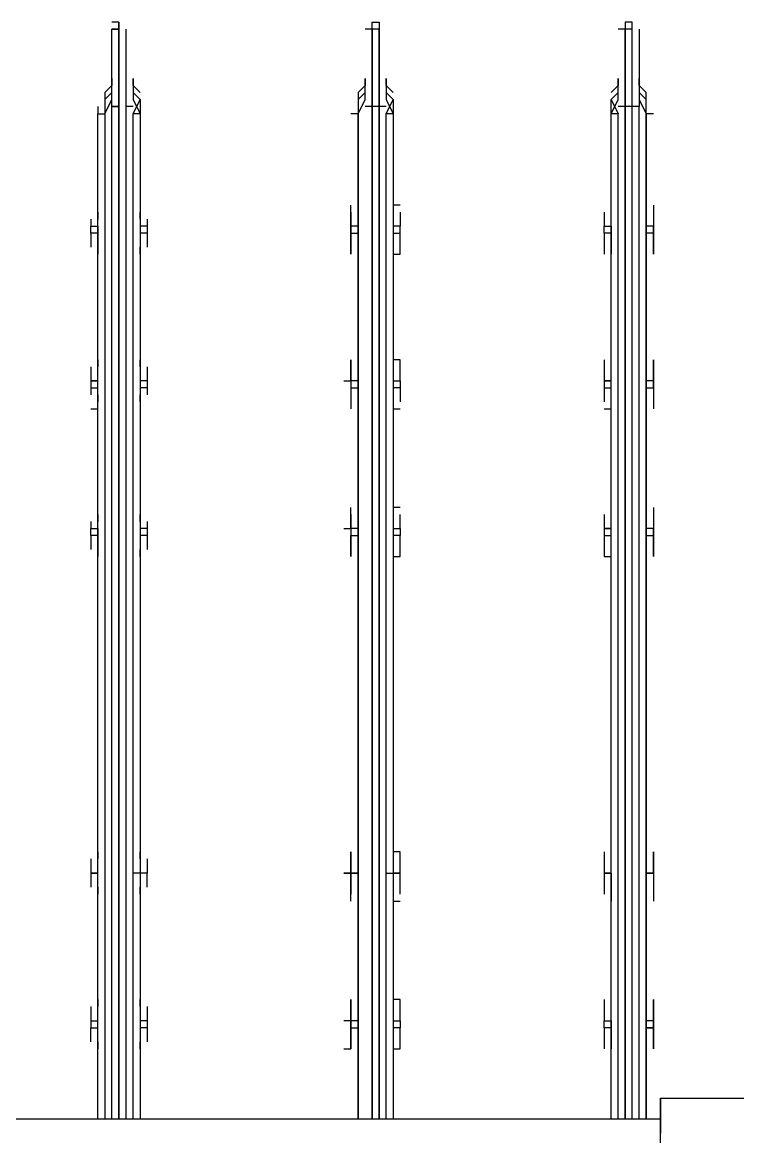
# Model space of a CAD drawing. Header units: metres. Extents: x 531689 to 532245, y 2673919 to 2674172.
# Drawn here: x 532026.3655 to 532026.5063, y 2674041.5398 to 2674041.759 of the extents above; entities that cross this region are included whole.
import ezdxf

# ---------------------------------------------------------------- set-up
doc = ezdxf.new("R2010")
doc.units = ezdxf.units.M
doc.header["$MEASUREMENT"] = 0
doc.layers.add('IDT', color=7, linetype='Continuous')

# ---------------------------------------------------------------- blocks, each defined once
blk = doc.blocks.new('IDT')
at = {"layer": 'IDT', "color": 0, "lineweight": 25}
for p, q in [((14.44023323489117, 8.808264188034968), (14.44023323489117, 8.711443658661096)), ((14.44023323489117, 8.711443658661096), (14.44023323489117, 8.718359410759263)), ((14.44023323489117, 8.71559310991995), (15.02115641113394, 8.71559310991995)), ((14.44299953573025, 8.51780259991358), (14.44299953573025, 8.71559310991995)), ((14.44299953573025, 8.71559310991995), (14.44299953573025, 8.51780259991358)), ((14.44438268615002, 8.71559310991995), (14.44438268615002, 8.516419449494038)), ((14.44576583656979, 8.71559310991995), (14.44576583656979, 8.516419449494038)), ((14.44714898698911, 8.516419449494038), (14.44714898698911, 8.71559310991995)), ((14.44714898698911, 8.71559310991995), (14.44714898698911, 8.516419449494038)), ((14.44853213740888, 8.71559310991995), (14.44853213740888, 8.51780259991358)), ((14.44991528782865, 8.71559310991995), (14.44991528782865, 8.51780259991358)), ((14.49279295083696, 8.51780259991358), (14.49279295083696, 8.71559310991995)), ((14.49417610125673, 8.71559310991995), (14.49417610125673, 8.51780259991358)), ((14.49555925167604, 8.516419449494038), (14.49555925167604, 8.71559310991995)), ((14.49555925167604, 8.71559310991995), (14.49555925167604, 8.516419449494038)), ((14.49694240209581, 8.516419449494038), (14.49694240209581, 8.71559310991995)), ((14.49694240209581, 8.71559310991995), (14.49694240209581, 8.516419449494038)), ((14.4997087029349, 8.51780259991358), (14.4997087029349, 8.71559310991995)), ((14.4997087029349, 8.71559310991995), (14.4997087029349, 8.51780259991358)), ((14.54258636594366, 8.51780259991358), (14.54258636594366, 8.71559310991995)), ((14.54396951636298, 8.71559310991995), (14.54396951636298, 8.51780259991358)), ((14.54535266678275, 8.516419449494038), (14.54535266678275, 8.71559310991995)), ((14.54673581720252, 8.71559310991995), (14.54673581720252, 8.516419449494038)), ((14.54673581720252, 8.516419449494038), (14.54673581720252, 8.71559310991995)), ((14.54811896762183, 8.71559310991995), (14.54811896762183, 8.516419449494038)), ((14.5495021180416, 8.51780259991358), (14.5495021180416, 8.71559310991995)), ((14.55088526846137, 8.71559310991995), (14.55088526846137, 8.51780259991358)), ((14.44023323489117, 8.711443658661096), (14.34064640467821, 8.711443658661096)), ((14.44161638531094, 8.697612154464991), (14.44161638531094, 8.701761605723846)), ((14.44161638531094, 8.701761605723846), (14.44161638531094, 8.700378455304076)), ((14.44991528782865, 8.696229004045222), (14.44991528782865, 8.701761605723846)), ((14.45129843824841, 8.700378455304076), (14.45129843824841, 8.701761605723846)), ((14.49279295083696, 8.701761605723846), (14.49140980041719, 8.701761605723846)), ((14.49140980041719, 8.701761605723846), (14.49140980041719, 8.700378455304076)), ((14.49279295083696, 8.697612154464991), (14.49279295083696, 8.701761605723846)), ((14.50247500377444, 8.701761605723846), (14.50109185335467, 8.701761605723846)), ((14.50109185335467, 8.701761605723846), (14.50109185335467, 8.697612154464991)), ((14.50109185335467, 8.700378455304076), (14.50109185335467, 8.701761605723846)), ((14.54258636594366, 8.697612154464991), (14.54258636594366, 8.701761605723846)), ((14.54258636594366, 8.701761605723846), (14.54258636594366, 8.700378455304076)), ((14.55088526846137, 8.700378455304076), (14.55088526846137, 8.701761605723846)), ((14.55088526846137, 8.701761605723846), (14.55088526846137, 8.697612154464991)), ((14.44161638531094, 8.700378455304076), (14.44161638531094, 8.697612154464991)), ((14.45129843824841, 8.697612154464991), (14.45129843824841, 8.700378455304076)), ((14.49140980041719, 8.700378455304076), (14.49140980041719, 8.697612154464991)), ((14.50109185335467, 8.697612154464991), (14.50109185335467, 8.700378455304076)), ((14.54120321552389, 8.697612154464991), (14.54120321552389, 8.700378455304076)), ((14.55226841888069, 8.700378455304076), (14.55226841888069, 8.697612154464991)), ((14.44161638531094, 8.696229004045222), (14.44161638531094, 8.697612154464991)), ((14.44161638531094, 8.697612154464991), (14.44299953573025, 8.697612154464991)), ((14.44299953573025, 8.697612154464991), (14.44161638531094, 8.697612154464991)), ((14.44161638531094, 8.697612154464991), (14.44161638531094, 8.696229004045222)), ((14.44991528782865, 8.697612154464991), (14.45129843824841, 8.697612154464991)), ((14.45129843824841, 8.697612154464991), (14.45129843824841, 8.696229004045222)), ((14.49140980041719, 8.697612154464991), (14.49279295083696, 8.697612154464991)), ((14.49140980041719, 8.696229004045222), (14.49140980041719, 8.697612154464991)), ((14.49279295083696, 8.696229004045222), (14.49279295083696, 8.697612154464991)), ((14.50109185335467, 8.697612154464991), (14.4997087029349, 8.697612154464991)), ((14.50109185335467, 8.696229004045222), (14.50109185335467, 8.697612154464991)), ((14.50109185335467, 8.697612154464991), (14.50109185335467, 8.696229004045222)), ((14.54120321552389, 8.696229004045222), (14.54120321552389, 8.697612154464991)), ((14.54120321552389, 8.697612154464991), (14.54258636594366, 8.697612154464991)), ((14.54258636594366, 8.696229004045222), (14.54258636594366, 8.697612154464991)), ((14.55088526846137, 8.697612154464991), (14.55088526846137, 8.696229004045222)), ((14.55226841888069, 8.697612154464991), (14.55088526846137, 8.697612154464991)), ((14.55226841888069, 8.696229004045222), (14.55226841888069, 8.697612154464991)), ((14.44161638531094, 8.696229004045222), (14.44161638531094, 8.693462703206137)), ((14.44161638531094, 8.692079552786367), (14.44161638531094, 8.696229004045222)), ((14.44161638531094, 8.696229004045222), (14.44299953573025, 8.696229004045222)), ((14.45129843824841, 8.696229004045222), (14.44991528782865, 8.696229004045222)), ((14.44991528782865, 8.696229004045222), (14.44991528782865, 8.692079552786367)), ((14.45129843824841, 8.696229004045222), (14.44991528782865, 8.696229004045222)), ((14.45129843824841, 8.693462703206137), (14.45129843824841, 8.696229004045222)), ((14.49279295083696, 8.696229004045222), (14.49140980041719, 8.696229004045222)), ((14.49140980041719, 8.696229004045222), (14.49140980041719, 8.693462703206137)), ((14.49279295083696, 8.692079552786367), (14.49279295083696, 8.696229004045222)), ((14.4997087029349, 8.696229004045222), (14.50109185335467, 8.696229004045222)), ((14.50109185335467, 8.696229004045222), (14.50109185335467, 8.692079552786367)), ((14.50109185335467, 8.693462703206137), (14.50109185335467, 8.696229004045222)), ((14.50109185335467, 8.696229004045222), (14.50247500377444, 8.696229004045222)), ((14.54120321552389, 8.693462703206137), (14.54120321552389, 8.696229004045222)), ((14.54120321552389, 8.696229004045222), (14.54258636594366, 8.696229004045222)), ((14.54258636594366, 8.692079552786367), (14.54258636594366, 8.696229004045222)), ((14.55088526846137, 8.696229004045222), (14.55088526846137, 8.692079552786367)), ((14.55226841888069, 8.696229004045222), (14.55088526846137, 8.696229004045222)), ((14.55226841888069, 8.693462703206137), (14.55226841888069, 8.696229004045222)), ((14.44161638531094, 8.693462703206137), (14.44161638531094, 8.692079552786367)), ((14.45129843824841, 8.692079552786367), (14.45129843824841, 8.693462703206137)), ((14.49140980041719, 8.693462703206137), (14.49140980041719, 8.692079552786367)), ((14.50109185335467, 8.692079552786367), (14.50109185335467, 8.693462703206137)), ((14.54258636594366, 8.693462703206137), (14.54258636594366, 8.692079552786367)), ((14.55088526846137, 8.692079552786367), (14.55088526846137, 8.693462703206137)), ((14.49140980041719, 8.692079552786367), (14.49279295083696, 8.692079552786367)), ((14.44161638531094, 8.667182845233242), (14.44161638531094, 8.672715446911639)), ((14.44991528782865, 8.667182845233242), (14.44991528782865, 8.672715446911639)), ((14.49279295083696, 8.672715446911639), (14.49140980041719, 8.672715446911639)), ((14.49279295083696, 8.663033393974388), (14.49279295083696, 8.672715446911639)), ((14.50109185335467, 8.672715446911639), (14.50109185335467, 8.667182845233242)), ((14.54258636594366, 8.667182845233242), (14.54258636594366, 8.672715446911639)), ((14.55088526846137, 8.672715446911639), (14.55088526846137, 8.667182845233242)), ((14.44161638531094, 8.669949146072327), (14.44161638531094, 8.671332296492096)), ((14.45129843824841, 8.669949146072327), (14.45129843824841, 8.671332296492096)), ((14.49140980041719, 8.671332296492096), (14.49140980041719, 8.669949146072327)), ((14.50109185335467, 8.669949146072327), (14.50109185335467, 8.671332296492096)), ((14.54258636594366, 8.671332296492096), (14.54258636594366, 8.669949146072327)), ((14.55088526846137, 8.669949146072327), (14.55088526846137, 8.671332296492096)), ((14.44161638531094, 8.667182845233242), (14.44161638531094, 8.669949146072327)), ((14.45129843824841, 8.667182845233242), (14.45129843824841, 8.669949146072327)), ((14.49140980041719, 8.669949146072327), (14.49140980041719, 8.667182845233242)), ((14.50109185335467, 8.667182845233242), (14.50109185335467, 8.669949146072327)), ((14.54120321552389, 8.669949146072327), (14.54120321552389, 8.667182845233242)), ((14.55226841888069, 8.667182845233242), (14.55226841888069, 8.669949146072327)), ((14.44299953573025, 8.667182845233242), (14.44161638531094, 8.667182845233242)), ((14.44161638531094, 8.667182845233242), (14.44161638531094, 8.66441654439393)), ((14.44161638531094, 8.663033393974388), (14.44161638531094, 8.667182845233242)), ((14.44161638531094, 8.667182845233242), (14.44299953573025, 8.667182845233242)), ((14.44299953573025, 8.667182845233242), (14.44161638531094, 8.667182845233242)), ((14.45129843824841, 8.667182845233242), (14.44991528782865, 8.667182845233242)), ((14.44991528782865, 8.667182845233242), (14.44991528782865, 8.663033393974388)), ((14.44991528782865, 8.667182845233242), (14.45129843824841, 8.667182845233242)), ((14.45129843824841, 8.667182845233242), (14.44991528782865, 8.667182845233242)), ((14.45129843824841, 8.66441654439393), (14.45129843824841, 8.667182845233242)), ((14.49279295083696, 8.667182845233242), (14.49140980041719, 8.667182845233242)), ((14.49140980041719, 8.667182845233242), (14.49140980041719, 8.66441654439393)), ((14.49140980041719, 8.667182845233242), (14.49279295083696, 8.667182845233242)), ((14.49417610125673, 8.667182845233242), (14.49279295083696, 8.667182845233242)), ((14.50109185335467, 8.667182845233242), (14.4997087029349, 8.667182845233242)), ((14.4997087029349, 8.667182845233242), (14.50109185335467, 8.667182845233242)), ((14.50109185335467, 8.667182845233242), (14.50247500377444, 8.667182845233242)), ((14.50247500377444, 8.667182845233242), (14.50109185335467, 8.667182845233242)), ((14.50109185335467, 8.667182845233242), (14.50109185335467, 8.66441654439393)), ((14.50109185335467, 8.663033393974388), (14.50109185335467, 8.667182845233242)), ((14.54120321552389, 8.66441654439393), (14.54120321552389, 8.667182845233242)), ((14.54120321552389, 8.667182845233242), (14.54258636594366, 8.667182845233242)), ((14.54120321552389, 8.667182845233242), (14.54258636594366, 8.667182845233242)), ((14.54258636594366, 8.663033393974388), (14.54258636594366, 8.667182845233242)), ((14.54258636594366, 8.667182845233242), (14.54396951636298, 8.667182845233242)), ((14.55088526846137, 8.667182845233242), (14.55226841888069, 8.667182845233242)), ((14.55226841888069, 8.667182845233242), (14.55088526846137, 8.667182845233242)), ((14.55088526846137, 8.667182845233242), (14.55088526846137, 8.663033393974388)), ((14.55226841888069, 8.667182845233242), (14.55088526846137, 8.667182845233242)), ((14.55088526846137, 8.667182845233242), (14.55226841888069, 8.667182845233242)), ((14.55226841888069, 8.66441654439393), (14.55226841888069, 8.667182845233242)), ((14.44161638531094, 8.66441654439393), (14.44161638531094, 8.663033393974388)), ((14.45129843824841, 8.663033393974388), (14.45129843824841, 8.66441654439393)), ((14.49140980041719, 8.66441654439393), (14.49140980041719, 8.663033393974388)), ((14.50109185335467, 8.66441654439393), (14.50109185335467, 8.663033393974388)), ((14.54258636594366, 8.66441654439393), (14.54258636594366, 8.663033393974388)), ((14.55088526846137, 8.663033393974388), (14.55088526846137, 8.66441654439393)), ((14.49140980041719, 8.663033393974388), (14.49279295083696, 8.663033393974388)), ((14.44161638531094, 8.60079162509112), (14.44161638531094, 8.604941076349974)), ((14.44161638531094, 8.604941076349974), (14.44161638531094, 8.603557925930431)), ((14.45129843824841, 8.604941076349974), (14.44991528782865, 8.604941076349974)), ((14.44991528782865, 8.604941076349974), (14.44991528782865, 8.60079162509112)), ((14.45129843824841, 8.603557925930431), (14.45129843824841, 8.604941076349974)), ((14.49279295083696, 8.604941076349974), (14.49140980041719, 8.604941076349974)), ((14.49140980041719, 8.604941076349974), (14.49140980041719, 8.603557925930431)), ((14.49279295083696, 8.60079162509112), (14.49279295083696, 8.604941076349974)), ((14.50109185335467, 8.60079162509112), (14.50109185335467, 8.604941076349974)), ((14.50109185335467, 8.604941076349974), (14.50109185335467, 8.603557925930431)), ((14.54258636594366, 8.60079162509112), (14.54258636594366, 8.604941076349974)), ((14.54258636594366, 8.604941076349974), (14.54258636594366, 8.603557925930431)), ((14.55088526846137, 8.60079162509112), (14.55088526846137, 8.604941076349974)), ((14.55088526846137, 8.604941076349974), (14.55088526846137, 8.603557925930431)), ((14.44161638531094, 8.603557925930431), (14.44161638531094, 8.60079162509112)), ((14.45129843824841, 8.60079162509112), (14.45129843824841, 8.603557925930431)), ((14.49140980041719, 8.603557925930431), (14.49140980041719, 8.60079162509112)), ((14.50109185335467, 8.603557925930431), (14.50109185335467, 8.60079162509112)), ((14.54120321552389, 8.60079162509112), (14.54120321552389, 8.603557925930431)), ((14.55226841888069, 8.60079162509112), (14.55226841888069, 8.603557925930431)), ((14.44299953573025, 8.60079162509112), (14.44161638531094, 8.60079162509112)), ((14.44161638531094, 8.598025324251807), (14.44161638531094, 8.60079162509112)), ((14.44161638531094, 8.60079162509112), (14.44161638531094, 8.599408474671577)), ((14.44991528782865, 8.60079162509112), (14.44991528782865, 8.599408474671577)), ((14.45129843824841, 8.60079162509112), (14.44991528782865, 8.60079162509112)), ((14.45129843824841, 8.599408474671577), (14.45129843824841, 8.60079162509112)), ((14.49140980041719, 8.599408474671577), (14.49140980041719, 8.60079162509112)), ((14.49140980041719, 8.60079162509112), (14.49279295083696, 8.60079162509112)), ((14.49279295083696, 8.599408474671577), (14.49279295083696, 8.60079162509112)), ((14.50109185335467, 8.60079162509112), (14.4997087029349, 8.60079162509112)), ((14.50109185335467, 8.599408474671577), (14.50109185335467, 8.60079162509112)), ((14.50109185335467, 8.599408474671577), (14.50109185335467, 8.60079162509112)), ((14.54120321552389, 8.599408474671577), (14.54120321552389, 8.60079162509112)), ((14.54120321552389, 8.60079162509112), (14.54258636594366, 8.60079162509112)), ((14.54258636594366, 8.599408474671577), (14.54258636594366, 8.60079162509112)), ((14.55088526846137, 8.60079162509112), (14.55226841888069, 8.60079162509112)), ((14.55088526846137, 8.599408474671577), (14.55088526846137, 8.60079162509112)), ((14.55226841888069, 8.60079162509112), (14.55226841888069, 8.599408474671577)), ((14.44161638531094, 8.595259023412723), (14.44161638531094, 8.599408474671577)), ((14.44161638531094, 8.599408474671577), (14.44299953573025, 8.599408474671577)), ((14.45129843824841, 8.599408474671577), (14.44991528782865, 8.599408474671577)), ((14.44991528782865, 8.599408474671577), (14.44991528782865, 8.595259023412723)), ((14.44991528782865, 8.599408474671577), (14.45129843824841, 8.599408474671577)), ((14.45129843824841, 8.598025324251807), (14.45129843824841, 8.599408474671577)), ((14.49279295083696, 8.599408474671577), (14.49140980041719, 8.599408474671577)), ((14.49140980041719, 8.599408474671577), (14.49140980041719, 8.598025324251807)), ((14.49279295083696, 8.595259023412723), (14.49279295083696, 8.599408474671577)), ((14.4997087029349, 8.599408474671577), (14.50109185335467, 8.599408474671577)), ((14.50109185335467, 8.598025324251807), (14.50109185335467, 8.599408474671577)), ((14.50109185335467, 8.599408474671577), (14.50109185335467, 8.595259023412723)), ((14.50247500377444, 8.599408474671577), (14.50109185335467, 8.599408474671577)), ((14.54120321552389, 8.598025324251807), (14.54120321552389, 8.599408474671577)), ((14.54120321552389, 8.599408474671577), (14.54258636594366, 8.599408474671577)), ((14.54258636594366, 8.595259023412723), (14.54258636594366, 8.599408474671577)), ((14.55226841888069, 8.599408474671577), (14.55088526846137, 8.599408474671577)), ((14.55088526846137, 8.599408474671577), (14.55088526846137, 8.595259023412723)), ((14.55226841888069, 8.599408474671577), (14.55088526846137, 8.599408474671577)), ((14.55226841888069, 8.598025324251807), (14.55226841888069, 8.599408474671577)), ((14.44161638531094, 8.596642173832265), (14.44161638531094, 8.598025324251807)), ((14.45129843824841, 8.596642173832265), (14.45129843824841, 8.598025324251807)), ((14.49140980041719, 8.598025324251807), (14.49140980041719, 8.596642173832265)), ((14.50109185335467, 8.596642173832265), (14.50109185335467, 8.598025324251807)), ((14.54258636594366, 8.598025324251807), (14.54258636594366, 8.596642173832265)), ((14.55088526846137, 8.596642173832265), (14.55088526846137, 8.598025324251807)), ((14.49140980041719, 8.595259023412723), (14.49279295083696, 8.595259023412723)), ((14.44161638531094, 8.571745466278912), (14.44161638531094, 8.575894917537767)), ((14.44161638531094, 8.573128616698682), (14.44161638531094, 8.574511767118224)), ((14.45129843824841, 8.575894917537767), (14.44991528782865, 8.575894917537767)), ((14.44991528782865, 8.575894917537767), (14.44991528782865, 8.571745466278912)), ((14.45129843824841, 8.573128616698682), (14.45129843824841, 8.574511767118224)), ((14.49279295083696, 8.575894917537767), (14.49140980041719, 8.575894917537767)), ((14.49140980041719, 8.573128616698682), (14.49140980041719, 8.574511767118224)), ((14.49279295083696, 8.571745466278912), (14.49279295083696, 8.575894917537767)), ((14.50109185335467, 8.571745466278912), (14.50109185335467, 8.575894917537767)), ((14.50109185335467, 8.573128616698682), (14.50109185335467, 8.574511767118224)), ((14.54258636594366, 8.566212864600516), (14.54258636594366, 8.575894917537767)), ((14.54258636594366, 8.574511767118224), (14.54258636594366, 8.573128616698682)), ((14.55226841888069, 8.575894917537767), (14.55088526846137, 8.575894917537767)), ((14.55088526846137, 8.575894917537767), (14.55088526846137, 8.571745466278912)), ((14.55088526846137, 8.573128616698682), (14.55088526846137, 8.574511767118224)), ((14.44161638531094, 8.571745466278912), (14.44161638531094, 8.573128616698682)), ((14.45129843824841, 8.571745466278912), (14.45129843824841, 8.573128616698682)), ((14.49140980041719, 8.571745466278912), (14.49140980041719, 8.573128616698682)), ((14.50109185335467, 8.571745466278912), (14.50109185335467, 8.573128616698682)), ((14.54120321552389, 8.571745466278912), (14.54120321552389, 8.573128616698682)), ((14.55226841888069, 8.571745466278912), (14.55226841888069, 8.573128616698682)), ((14.44161638531094, 8.57036231585937), (14.44161638531094, 8.571745466278912)), ((14.44161638531094, 8.571745466278912), (14.44161638531094, 8.57036231585937)), ((14.44299953573025, 8.571745466278912), (14.44161638531094, 8.571745466278912)), ((14.44161638531094, 8.57036231585937), (14.44161638531094, 8.567596015020058)), ((14.44161638531094, 8.566212864600516), (14.44161638531094, 8.57036231585937)), ((14.44161638531094, 8.57036231585937), (14.44299953573025, 8.57036231585937)), ((14.44991528782865, 8.571745466278912), (14.44991528782865, 8.57036231585937)), ((14.45129843824841, 8.571745466278912), (14.44991528782865, 8.571745466278912)), ((14.45129843824841, 8.57036231585937), (14.44991528782865, 8.57036231585937)), ((14.44991528782865, 8.57036231585937), (14.44991528782865, 8.566212864600516)), ((14.44991528782865, 8.57036231585937), (14.45129843824841, 8.57036231585937)), ((14.45129843824841, 8.57036231585937), (14.45129843824841, 8.571745466278912)), ((14.45129843824841, 8.567596015020058), (14.45129843824841, 8.57036231585937)), ((14.49140980041719, 8.57036231585937), (14.49140980041719, 8.571745466278912)), ((14.49140980041719, 8.571745466278912), (14.49279295083696, 8.571745466278912)), ((14.49279295083696, 8.57036231585937), (14.49140980041719, 8.57036231585937)), ((14.49140980041719, 8.57036231585937), (14.49140980041719, 8.567596015020058)), ((14.49279295083696, 8.566212864600516), (14.49279295083696, 8.571745466278912)), ((14.50109185335467, 8.571745466278912), (14.4997087029349, 8.571745466278912)), ((14.4997087029349, 8.57036231585937), (14.50109185335467, 8.57036231585937)), ((14.50109185335467, 8.57036231585937), (14.50109185335467, 8.571745466278912)), ((14.50109185335467, 8.57036231585937), (14.50109185335467, 8.571745466278912)), ((14.50109185335467, 8.57036231585937), (14.50109185335467, 8.566212864600516)), ((14.50109185335467, 8.567596015020058), (14.50109185335467, 8.57036231585937)), ((14.50247500377444, 8.57036231585937), (14.50109185335467, 8.57036231585937)), ((14.54120321552389, 8.57036231585937), (14.54120321552389, 8.571745466278912)), ((14.54120321552389, 8.571745466278912), (14.54258636594366, 8.571745466278912)), ((14.54120321552389, 8.567596015020058), (14.54120321552389, 8.57036231585937)), ((14.54120321552389, 8.57036231585937), (14.54258636594366, 8.57036231585937)), ((14.55088526846137, 8.571745466278912), (14.55088526846137, 8.57036231585937)), ((14.55226841888069, 8.571745466278912), (14.55088526846137, 8.571745466278912)), ((14.55226841888069, 8.57036231585937), (14.55088526846137, 8.57036231585937)), ((14.55088526846137, 8.57036231585937), (14.55088526846137, 8.566212864600516)), ((14.55088526846137, 8.57036231585937), (14.55226841888069, 8.57036231585937)), ((14.55226841888069, 8.57036231585937), (14.55226841888069, 8.571745466278912)), ((14.55226841888069, 8.567596015020058), (14.55226841888069, 8.57036231585937)), ((14.44161638531094, 8.567596015020058), (14.44161638531094, 8.566212864600516)), ((14.45129843824841, 8.566212864600516), (14.45129843824841, 8.567596015020058)), ((14.49140980041719, 8.567596015020058), (14.49140980041719, 8.566212864600516)), ((14.50109185335467, 8.566212864600516), (14.50109185335467, 8.567596015020058)), ((14.54258636594366, 8.567596015020058), (14.54258636594366, 8.566212864600516)), ((14.55088526846137, 8.566212864600516), (14.55088526846137, 8.567596015020058)), ((14.49140980041719, 8.566212864600516), (14.49279295083696, 8.566212864600516)), ((14.44161638531094, 8.541316157047163), (14.44161638531094, 8.545465608306017)), ((14.44161638531094, 8.545465608306017), (14.44161638531094, 8.544082457886475)), ((14.44161638531094, 8.544082457886475), (14.44161638531094, 8.53993300662762)), ((14.44991528782865, 8.53993300662762), (14.44991528782865, 8.545465608306017)), ((14.45129843824841, 8.544082457886475), (14.45129843824841, 8.545465608306017)), ((14.45129843824841, 8.541316157047163), (14.45129843824841, 8.544082457886475)), ((14.49279295083696, 8.545465608306017), (14.49140980041719, 8.545465608306017)), ((14.49140980041719, 8.545465608306017), (14.49140980041719, 8.544082457886475)), ((14.49140980041719, 8.544082457886475), (14.49140980041719, 8.541316157047163)), ((14.49279295083696, 8.541316157047163), (14.49279295083696, 8.545465608306017)), ((14.50109185335467, 8.541316157047163), (14.50109185335467, 8.545465608306017)), ((14.50109185335467, 8.545465608306017), (14.50109185335467, 8.544082457886475)), ((14.50109185335467, 8.544082457886475), (14.50109185335467, 8.53993300662762)), ((14.54120321552389, 8.541316157047163), (14.54120321552389, 8.544082457886475)), ((14.54258636594366, 8.541316157047163), (14.54258636594366, 8.545465608306017)), ((14.54258636594366, 8.545465608306017), (14.54258636594366, 8.544082457886475)), ((14.55088526846137, 8.53993300662762), (14.55088526846137, 8.545465608306017)), ((14.55088526846137, 8.545465608306017), (14.55088526846137, 8.544082457886475)), ((14.55226841888069, 8.541316157047163), (14.55226841888069, 8.544082457886475)), ((14.44161638531094, 8.53993300662762), (14.44161638531094, 8.541316157047163)), ((14.44161638531094, 8.541316157047163), (14.44299953573025, 8.541316157047163)), ((14.44991528782865, 8.541316157047163), (14.45129843824841, 8.541316157047163)), ((14.45129843824841, 8.541316157047163), (14.45129843824841, 8.53993300662762)), ((14.49279295083696, 8.541316157047163), (14.49140980041719, 8.541316157047163)), ((14.49140980041719, 8.541316157047163), (14.49140980041719, 8.53993300662762)), ((14.49279295083696, 8.53993300662762), (14.49279295083696, 8.541316157047163)), ((14.50109185335467, 8.541316157047163), (14.4997087029349, 8.541316157047163)), ((14.50109185335467, 8.53993300662762), (14.50109185335467, 8.541316157047163)), ((14.54120321552389, 8.53993300662762), (14.54120321552389, 8.541316157047163)), ((14.54120321552389, 8.541316157047163), (14.54258636594366, 8.541316157047163)), ((14.54258636594366, 8.535783555368766), (14.54258636594366, 8.541316157047163)), ((14.55088526846137, 8.541316157047163), (14.55226841888069, 8.541316157047163)), ((14.55226841888069, 8.541316157047163), (14.55226841888069, 8.53993300662762)), ((14.44161638531094, 8.535783555368766), (14.44161638531094, 8.53993300662762)), ((14.44161638531094, 8.53993300662762), (14.44299953573025, 8.53993300662762)), ((14.44161638531094, 8.538549856208078), (14.44161638531094, 8.53993300662762)), ((14.45129843824841, 8.53993300662762), (14.44991528782865, 8.53993300662762)), ((14.44991528782865, 8.53993300662762), (14.44991528782865, 8.535783555368766)), ((14.45129843824841, 8.53993300662762), (14.44991528782865, 8.53993300662762)), ((14.45129843824841, 8.538549856208078), (14.45129843824841, 8.53993300662762)), ((14.49140980041719, 8.538549856208078), (14.49140980041719, 8.53993300662762)), ((14.49140980041719, 8.53993300662762), (14.49279295083696, 8.53993300662762)), ((14.49279295083696, 8.535783555368766), (14.49279295083696, 8.53993300662762)), ((14.4997087029349, 8.53993300662762), (14.50109185335467, 8.53993300662762)), ((14.50109185335467, 8.538549856208078), (14.50109185335467, 8.53993300662762)), ((14.50109185335467, 8.53993300662762), (14.50109185335467, 8.535783555368766)), ((14.54120321552389, 8.538549856208078), (14.54120321552389, 8.53993300662762)), ((14.54120321552389, 8.53993300662762), (14.54258636594366, 8.53993300662762)), ((14.55226841888069, 8.53993300662762), (14.55088526846137, 8.53993300662762)), ((14.55088526846137, 8.53993300662762), (14.55088526846137, 8.535783555368766)), ((14.55226841888069, 8.53993300662762), (14.55088526846137, 8.53993300662762)), ((14.55226841888069, 8.538549856208078), (14.55226841888069, 8.53993300662762)), ((14.44161638531094, 8.537166705788309), (14.44161638531094, 8.538549856208078)), ((14.45129843824841, 8.537166705788309), (14.45129843824841, 8.538549856208078)), ((14.49140980041719, 8.537166705788309), (14.49140980041719, 8.538549856208078)), ((14.50109185335467, 8.537166705788309), (14.50109185335467, 8.538549856208078)), ((14.54258636594366, 8.538549856208078), (14.54258636594366, 8.537166705788309)), ((14.55088526846137, 8.537166705788309), (14.55088526846137, 8.538549856208078)), ((14.49140980041719, 8.535783555368766), (14.49279295083696, 8.535783555368766)), ((14.44161638531094, 8.51780259991358), (14.44299953573025, 8.51780259991358)), ((14.44299953573025, 8.51780259991358), (14.44299953573025, 8.513653148654726)), ((14.44438268615002, 8.515036299074268), (14.44299953573025, 8.51780259991358)), ((14.44299953573025, 8.51780259991358), (14.44299953573025, 8.516419449494038)), ((14.44991528782865, 8.51780259991358), (14.44853213740888, 8.515036299074268)), ((14.44991528782865, 8.515036299074268), (14.44853213740888, 8.51780259991358)), ((14.44853213740888, 8.51780259991358), (14.44991528782865, 8.51780259991358)), ((14.44991528782865, 8.51780259991358), (14.44991528782865, 8.516419449494038)), ((14.49417610125673, 8.515036299074268), (14.49279295083696, 8.51780259991358)), ((14.49279295083696, 8.51780259991358), (14.49417610125673, 8.51780259991358)), ((14.49417610125673, 8.51780259991358), (14.49279295083696, 8.515036299074268)), ((14.49279295083696, 8.516419449494038), (14.49279295083696, 8.51780259991358)), ((14.4997087029349, 8.51780259991358), (14.49832555251558, 8.515036299074268)), ((14.4997087029349, 8.516419449494038), (14.4997087029349, 8.51780259991358)), ((14.4997087029349, 8.513653148654726), (14.4997087029349, 8.51780259991358)), ((14.4997087029349, 8.51780259991358), (14.50109185335467, 8.51780259991358)), ((14.54396951636298, 8.515036299074268), (14.54258636594366, 8.51780259991358)), ((14.54258636594366, 8.51780259991358), (14.54396951636298, 8.51780259991358)), ((14.54396951636298, 8.51780259991358), (14.54258636594366, 8.515036299074268)), ((14.54258636594366, 8.516419449494038), (14.54258636594366, 8.51780259991358)), ((14.5495021180416, 8.51780259991358), (14.54811896762183, 8.515036299074268)), ((14.55088526846137, 8.51780259991358), (14.5495021180416, 8.51780259991358)), ((14.5495021180416, 8.513653148654726), (14.5495021180416, 8.51780259991358)), ((14.55088526846137, 8.516419449494038), (14.55088526846137, 8.51780259991358)), ((14.44299953573025, 8.516419449494038), (14.44299953573025, 8.515036299074268)), ((14.44299953573025, 8.515036299074268), (14.44438268615002, 8.513653148654726)), ((14.44438268615002, 8.516419449494038), (14.44576583656979, 8.516419449494038)), ((14.44438268615002, 8.501204794878163), (14.44438268615002, 8.516419449494038)), ((14.44438268615002, 8.510886847815414), (14.44438268615002, 8.515036299074268)), ((14.44576583656979, 8.516419449494038), (14.44714898698911, 8.516419449494038)), ((14.44576583656979, 8.516419449494038), (14.44576583656979, 8.499821644458393)), ((14.44714898698911, 8.516419449494038), (14.44853213740888, 8.516419449494038)), ((14.44714898698911, 8.499821644458393), (14.44714898698911, 8.516419449494038)), ((14.44714898698911, 8.516419449494038), (14.44714898698911, 8.501204794878163)), ((14.44853213740888, 8.515036299074268), (14.44853213740888, 8.510886847815414)), ((14.44991528782865, 8.515036299074268), (14.44853213740888, 8.513653148654726)), ((14.44853213740888, 8.513653148654726), (14.44991528782865, 8.515036299074268)), ((14.44991528782865, 8.516419449494038), (14.44991528782865, 8.515036299074268)), ((14.49279295083696, 8.515036299074268), (14.49279295083696, 8.516419449494038)), ((14.49279295083696, 8.515036299074268), (14.49417610125673, 8.513653148654726)), ((14.49417610125673, 8.513653148654726), (14.49279295083696, 8.515036299074268)), ((14.49417610125673, 8.516419449494038), (14.49555925167604, 8.516419449494038)), ((14.49417610125673, 8.510886847815414), (14.49417610125673, 8.515036299074268)), ((14.49555925167604, 8.516419449494038), (14.49555925167604, 8.501204794878163)), ((14.49555925167604, 8.499821644458393), (14.49555925167604, 8.516419449494038)), ((14.49555925167604, 8.516419449494038), (14.49694240209581, 8.516419449494038)), ((14.49694240209581, 8.501204794878163), (14.49694240209581, 8.516419449494038)), ((14.49694240209581, 8.516419449494038), (14.49832555251558, 8.516419449494038)), ((14.49694240209581, 8.516419449494038), (14.49694240209581, 8.499821644458393)), ((14.49832555251558, 8.513653148654726), (14.4997087029349, 8.515036299074268)), ((14.49832555251558, 8.515036299074268), (14.49832555251558, 8.510886847815414)), ((14.4997087029349, 8.515036299074268), (14.4997087029349, 8.516419449494038)), ((14.54258636594366, 8.515036299074268), (14.54258636594366, 8.516419449494038)), ((14.54258636594366, 8.515036299074268), (14.54396951636298, 8.513653148654726)), ((14.54396951636298, 8.513653148654726), (14.54258636594366, 8.515036299074268)), ((14.54396951636298, 8.516419449494038), (14.54535266678275, 8.516419449494038)), ((14.54396951636298, 8.510886847815414), (14.54396951636298, 8.515036299074268)), ((14.54535266678275, 8.501204794878163), (14.54535266678275, 8.516419449494038)), ((14.54811896762183, 8.516419449494038), (14.54673581720252, 8.516419449494038)), ((14.54673581720252, 8.516419449494038), (14.54811896762183, 8.516419449494038)), ((14.54673581720252, 8.499821644458393), (14.54673581720252, 8.516419449494038)), ((14.54673581720252, 8.516419449494038), (14.54673581720252, 8.499821644458393)), ((14.54811896762183, 8.516419449494038), (14.54811896762183, 8.501204794878163)), ((14.54811896762183, 8.515036299074268), (14.54811896762183, 8.510886847815414)), ((14.54811896762183, 8.513653148654726), (14.5495021180416, 8.515036299074268)), ((14.5495021180416, 8.515036299074268), (14.5495021180416, 8.516419449494038)), ((14.44299953573025, 8.513653148654726), (14.44438268615002, 8.512269998235183)), ((14.44853213740888, 8.512269998235183), (14.44991528782865, 8.513653148654726)), ((14.49279295083696, 8.513653148654726), (14.49417610125673, 8.512269998235183)), ((14.49832555251558, 8.512269998235183), (14.4997087029349, 8.513653148654726)), ((14.54258636594366, 8.513653148654726), (14.54396951636298, 8.512269998235183)), ((14.54811896762183, 8.512269998235183), (14.5495021180416, 8.513653148654726)), ((14.44438268615002, 8.512269998235183), (14.44438268615002, 8.510886847815414)), ((14.44853213740888, 8.510886847815414), (14.44853213740888, 8.512269998235183)), ((14.49417610125673, 8.512269998235183), (14.49417610125673, 8.510886847815414)), ((14.49832555251558, 8.510886847815414), (14.49832555251558, 8.512269998235183)), ((14.54396951636298, 8.512269998235183), (14.54396951636298, 8.510886847815414)), ((14.54811896762183, 8.510886847815414), (14.54811896762183, 8.512269998235183)), ((14.44576583656979, 8.501204794878163), (14.44714898698911, 8.501204794878163)), ((14.44576583656979, 8.499821644458393), (14.44714898698911, 8.499821644458393)), ((14.44714898698911, 8.501204794878163), (14.44853213740888, 8.501204794878163)), ((14.49555925167604, 8.501204794878163), (14.49694240209581, 8.501204794878163)), ((14.49694240209581, 8.499821644458393), (14.49555925167604, 8.499821644458393)), ((14.49694240209581, 8.501204794878163), (14.49832555251558, 8.501204794878163)), ((14.54811896762183, 8.501204794878163), (14.54673581720252, 8.501204794878163)), ((14.54673581720252, 8.501204794878163), (14.54811896762183, 8.501204794878163)), ((14.54673581720252, 8.499821644458393), (14.54811896762183, 8.499821644458393))]:
    blk.add_line(p, q, dxfattribs=at)

msp = doc.modelspace()

# ---------------------------------------------------------------- block references
at = {"layer": 'IDT', "color": 8, "rotation": 180}
msp.add_blockref('IDT', (532040.9312843675, 2674050.258854317), dxfattribs=at)

doc.saveas('drawing.dxf')
